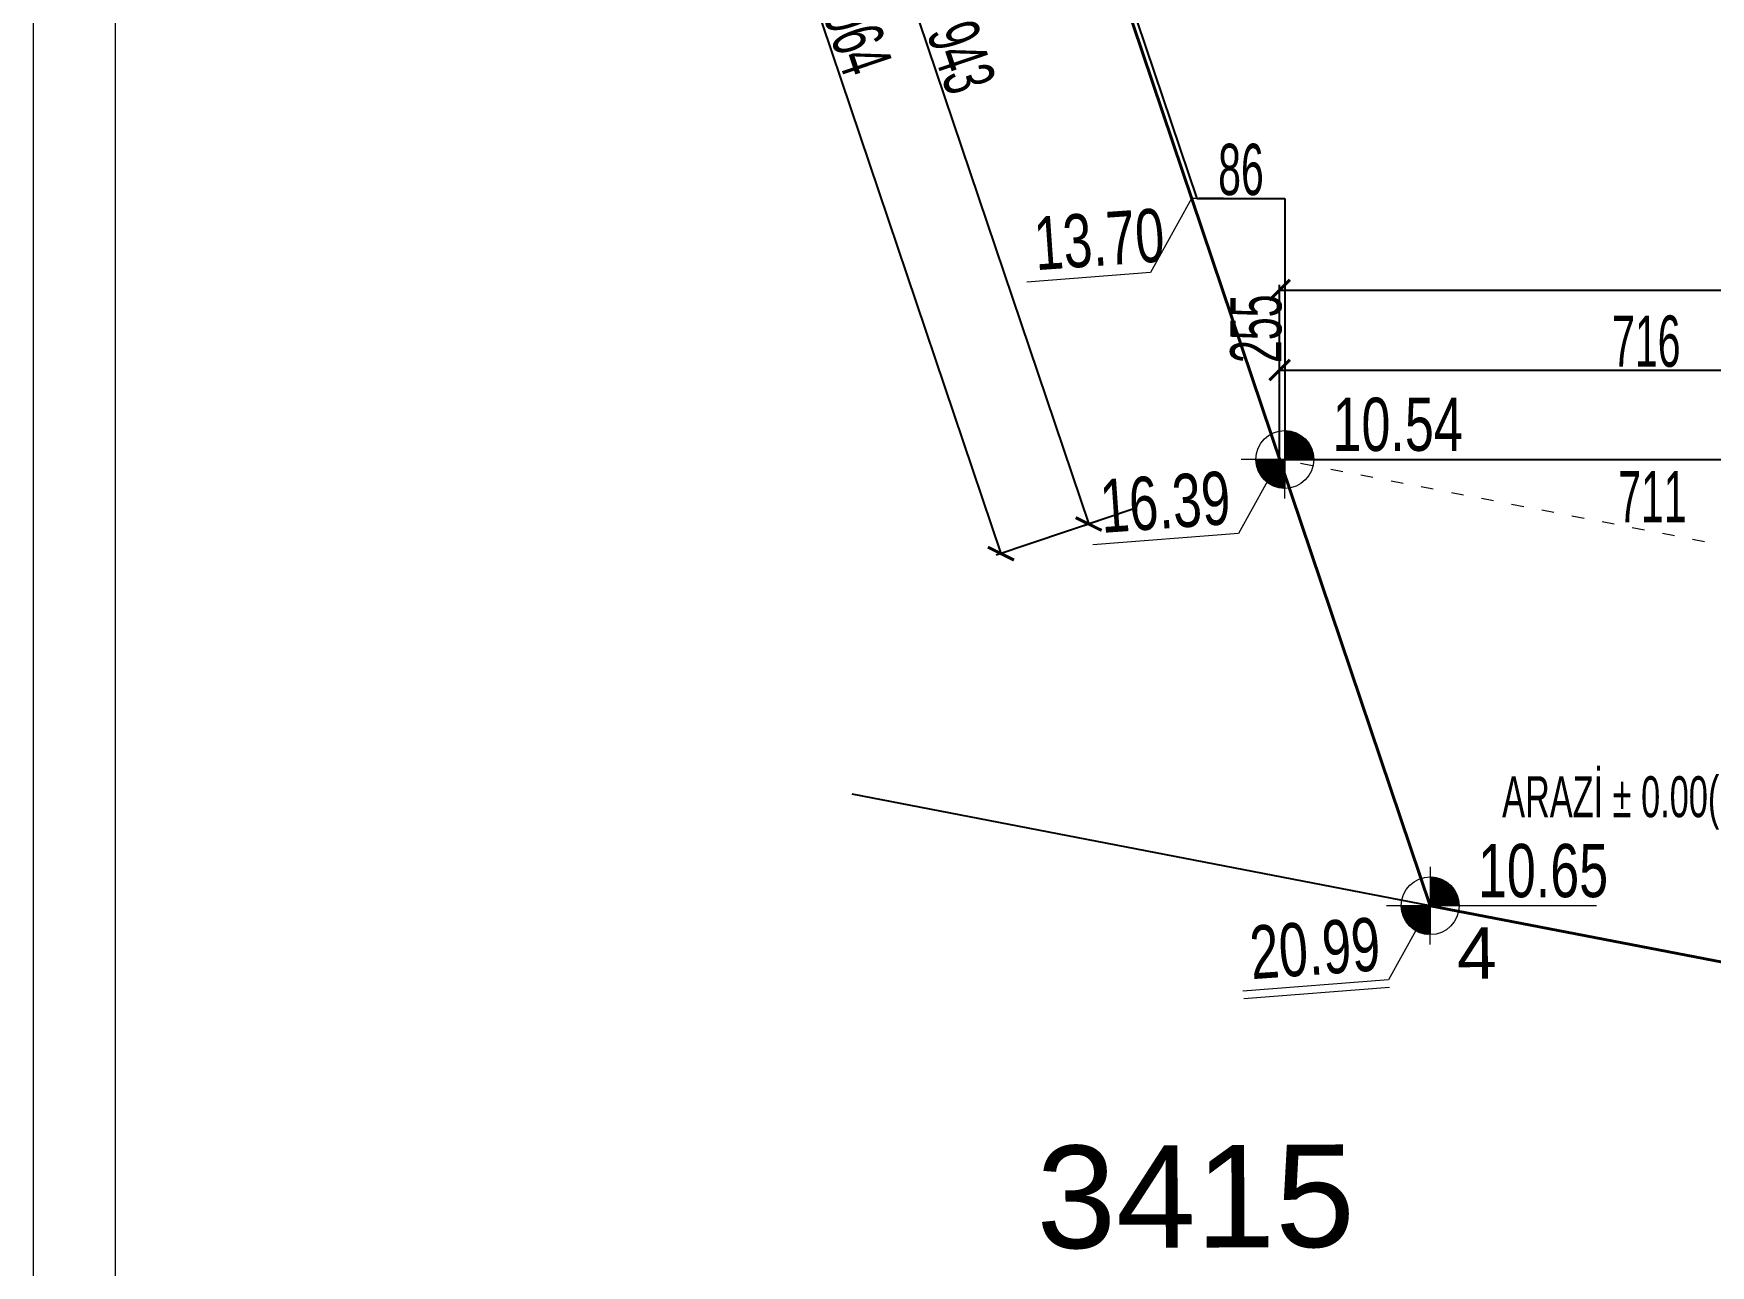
# Model space of a CAD drawing. Header units: millimetres. Extents: x 7519 to 33116, y -1769 to 3101.
# Drawn here: x 9670.2 to 10079.7, y 1033.6 to 1334.3 of the extents above; entities that cross this region are included whole.
import ezdxf

# ---------------------------------------------------------------- set-up
doc = ezdxf.new("R2010")
doc.units = ezdxf.units.MM
doc.linetypes.add('ACAD_ISO03W100', pattern=[30, 12, -18])
for name, color, linetype, lineweight in [('BEYAN_YAZI', 4, 'Continuous', 0), ('iç ölçü x', 20, 'Continuous', 9), ('İNCE', 8, 'Continuous', 0), ('KOT_ŞABLON', 6, 'Continuous', 0), ('ROL_CEPHE', 18, 'Continuous', 0)]:
    doc.layers.add(name, color=color, linetype=linetype, lineweight=lineweight)
doc.layers.add('kapı pen', color=4, linetype='Continuous')
doc.styles.get("Standard").update_dxf_attribs({"font": 'arial.ttf'})
doc.styles.add('UMUT İÇ ÖLÇÜ YAZISI', font='ARIALN.TTF', dxfattribs={"width": 0.7, "height": 12.5})
doc.dimstyles.new('UMUT İÇ ÖLÇÜ', dxfattribs={"dimtxt": 12.5, "dimasz": 5, "dimexe": 1.25, "dimexo": 0.625, "dimtad": 1, "dimtoh": 1, "dimdec": 0, "dimzin": 12, "dimtxsty": 'UMUT İÇ ÖLÇÜ YAZISI', "dimblk": 'ARCHTICK', "dimcen": 5, "dimclrd": 1, "dimclre": 2, "dimclrt": 3, "dimadec": 0, "dimazin": 0, "dimtfac": 1, "dimtdec": 0, "dimtix": 1, "dimtmove": 0, "dimatfit": 3, "dimldrblk": 'ARCHTICK', "dimfxl": 35, "dimfxlon": 1, "dimtfillclr": 256, "dimarcsym": 0})

# ---------------------------------------------------------------- blocks, each defined once
blk = doc.blocks.new('_ArchTick')
at = {"color": 0, "linetype": 'ByBlock', "const_width": 0.15}
blk.add_lwpolyline([(-0.5, -0.5), (0.5, 0.5)], dxfattribs=at)
blk = doc.blocks.new('*D590')
at = {"layer": 'Defpoints', "color": 0, "transparency": 16777216}
for p in [(9889.49, 1482.48), (9974.53, 1230.32), (9906.46, 1207.37)]:
    blk.add_point(p, dxfattribs=at)
at = {"layer": 'İNCE', "color": 2, "lineweight": -2, "transparency": 16777216}
for p, q in [((9854.59, 1470.71), (9820.24, 1459.12)), ((9939.62, 1218.55), (9905.27, 1206.97))]:
    blk.add_line(p, q, dxfattribs=at)
at = {"layer": 'İNCE', "color": 1, "lineweight": -2, "transparency": 16777216}
blk.add_line((9821.42, 1459.52), (9906.46, 1207.37), dxfattribs=at)
at = {"layer": 'İNCE', "color": 1, "lineweight": -2, "transparency": 16777216, "xscale": 5, "yscale": 5, "zscale": 5}
for p, rotation in [((9821.42, 1459.52), 108.6357265487989), ((9906.46, 1207.37), 288.6357265487989)]:
    blk.add_blockref('_ArchTick', p, dxfattribs=dict(at, rotation=rotation))
at = {"layer": 'İNCE', "color": 3, "transparency": 16777216, "insert": (9870.58, 1335.68), "char_height": 12.5, "attachment_point": 5, "rotation": 288.6357, "style": 'UMUT İÇ ÖLÇÜ YAZISI'}
blk.add_mtext('1064', dxfattribs=at)
blk = doc.blocks.new('*D593')
at = {"layer": 'Defpoints', "color": 0, "transparency": 16777216}
for p in [(9899.13, 1453.82), (9927.89, 1214.59), (9930.85, 1215.6)]:
    blk.add_point(p, dxfattribs=at)
at = {"layer": 'İNCE', "color": 2, "lineweight": -2, "transparency": 16777216}
for p, q in [((9885.59, 1449.24), (9851.24, 1437.64)), ((9930.26, 1215.4), (9926.71, 1214.19))]:
    blk.add_line(p, q, dxfattribs=at)
at = {"layer": 'İNCE', "color": 1, "lineweight": -2, "transparency": 16777216}
blk.add_line((9852.43, 1438.04), (9927.89, 1214.59), dxfattribs=at)
at = {"layer": 'İNCE', "color": 1, "lineweight": -2, "transparency": 16777216, "xscale": 5, "yscale": 5, "zscale": 5}
for p, rotation in [((9852.43, 1438.04), 108.6610474911415), ((9927.89, 1214.59), 288.6610474911415)]:
    blk.add_blockref('_ArchTick', p, dxfattribs=dict(at, rotation=rotation))
at = {"layer": 'İNCE', "color": 3, "transparency": 16777216, "insert": (9896.8, 1328.56), "char_height": 12.5, "attachment_point": 5, "rotation": 288.661, "style": 'UMUT İÇ ÖLÇÜ YAZISI'}
blk.add_mtext('943', dxfattribs=at)
blk = doc.blocks.new('*D595')
at = {"layer": 'Defpoints', "color": 0, "transparency": 16777216}
for p in [(10230.49, 1271.68), (9974.52, 1230.36), (10230.48, 1230.32)]:
    blk.add_point(p, dxfattribs=at)
at = {"layer": 'İNCE', "color": 2, "lineweight": -2, "transparency": 16777216}
for p, q in [((9974.52, 1236.72), (9974.52, 1272.97)), ((10230.48, 1236.68), (10230.49, 1272.93))]:
    blk.add_line(p, q, dxfattribs=at)
at = {"layer": 'İNCE', "color": 1, "lineweight": -2, "transparency": 16777216}
blk.add_line((9974.52, 1271.72), (10230.49, 1271.68), dxfattribs=at)
at = {"layer": 'İNCE', "color": 1, "lineweight": -2, "transparency": 16777216, "xscale": 5, "yscale": 5, "zscale": 5}
for p, rotation in [((9974.52, 1271.72), 179.9924423164051), ((10230.49, 1271.68), 359.9924423164051)]:
    blk.add_blockref('_ArchTick', p, dxfattribs=dict(at, rotation=rotation))
at = {"layer": 'İNCE', "color": 3, "transparency": 16777216, "insert": (10102.51, 1278.71), "char_height": 12.5, "attachment_point": 5, "rotation": 359.9924, "style": 'UMUT İÇ ÖLÇÜ YAZISI'}
blk.add_mtext('1024', dxfattribs=at)
blk = doc.blocks.new('*D596')
at = {"layer": 'Defpoints', "color": 0, "transparency": 16777216}
for p in [(10153.57, 1252.13), (9974.52, 1230.36), (10153.57, 1230.32)]:
    blk.add_point(p, dxfattribs=at)
at = {"layer": 'İNCE', "color": 2, "lineweight": -2, "transparency": 16777216}
for p, q in [((9974.52, 1230.98), (9974.52, 1253.41)), ((10153.57, 1230.95), (10153.57, 1253.38))]:
    blk.add_line(p, q, dxfattribs=at)
at = {"layer": 'İNCE', "color": 1, "lineweight": -2, "transparency": 16777216}
blk.add_line((9974.52, 1252.16), (10153.57, 1252.13), dxfattribs=at)
at = {"layer": 'İNCE', "color": 1, "lineweight": -2, "transparency": 16777216, "xscale": 5, "yscale": 5, "zscale": 5}
for p, rotation in [((9974.52, 1252.16), 179.9891959054881), ((10153.57, 1252.13), 359.9891959054881)]:
    blk.add_blockref('_ArchTick', p, dxfattribs=dict(at, rotation=rotation))
at = {"layer": 'İNCE', "color": 3, "transparency": 16777216, "insert": (10064.05, 1259.15), "char_height": 12.5, "attachment_point": 5, "rotation": 359.9892, "style": 'UMUT İÇ ÖLÇÜ YAZISI'}
blk.add_mtext('716', dxfattribs=at)

msp = doc.modelspace()

# ---------------------------------------------------------------- hatches: boundary and pattern name
at = {"layer": 'KOT_ŞABLON'}
h = msp.add_hatch(color=256, dxfattribs=at)
h.dxf.hatch_style = 1
h.paths.add_polyline_path([(10004.223, 1121.414, 0.4142136), (10011.282, 1114.355), (10011.282, 1121.414)])
h.paths.add_polyline_path([(10011.282, 1128.473), (10011.282, 1121.414), (10018.342, 1121.414, 0.4142136)])

# ---------------------------------------------------------------- linework, layer by layer
at = {"layer": 'iç ölçü x', "linetype": 'ACAD_ISO03W100', "ltscale": 0.5}
for p, q in [((9954.275, 1294.101), (9893.527, 1474.171)), ((9975.792, 1294.097), (9954.275, 1294.101)), ((9975.781, 1230.351), (9975.792, 1294.097)), ((10178.569, 1230.351), (9975.781, 1230.351))]:
    msp.add_line(p, q, dxfattribs=at)
at = {"layer": 'iç ölçü x'}
for p, q in [((9953.025, 1294.066), (9942.989, 1275.991)), ((9968.723, 1294.067), (9953.025, 1294.066)), ((9942.989, 1275.991), (9912.799, 1273.654)), ((9974.518, 1230.358), (9964.481, 1212.283)), ((9964.481, 1212.283), (9928.92, 1209.53)), ((10011.098, 1121.414), (10001.062, 1103.339)), ((10001.062, 1103.339), (9965.5, 1100.587)), ((10001.319, 1101.414), (9965.757, 1098.662))]:
    msp.add_line(p, q, dxfattribs=at)
at = {"layer": 'iç ölçü x', "color": 1, "linetype": 'ACAD_ISO03W100', "ltscale": 0.25}
msp.add_line((10247.673, 1177.575), (9974.529, 1230.324), dxfattribs=at)
at = {"layer": 'iç ölçü x'}
for points in [[(10636.474, 684.072), (9670.226, 684.072), (9670.226, 3100.74), (10636.474, 3100.74)], [(10616.474, 704.072), (9690.226, 704.072), (9690.226, 3080.74), (10616.474, 3080.74)]]:
    msp.add_lwpolyline(points, close=True, dxfattribs=at)
at = {"layer": 'kapı pen', "lineweight": 40}
for p, q in [((10011.282, 1121.379), (9843.532, 1618.629)), ((10367.282, 1052.629), (10011.282, 1121.379))]:
    msp.add_line(p, q, dxfattribs=at)
at = {"layer": 'kapı pen'}
for p, q in [((9900.272, 1454.141), (9954.274, 1294.066)), ((9954.274, 1294.066), (9975.793, 1294.067)), ((9975.793, 1294.067), (9975.781, 1230.322)), ((9975.781, 1230.322), (10153.569, 1230.324)), ((10011.282, 1121.379), (9870.167, 1148.631))]:
    msp.add_line(p, q, dxfattribs=at)
at = {"layer": 'KOT_ŞABLON'}
for p, q in [((9975.781, 1239.851), (9975.781, 1230.358)), ((9975.781, 1237.417), (9975.781, 1223.299)), ((9975.781, 1237.231), (9975.965, 1237.415)), ((9975.781, 1237.221), (9975.975, 1237.414)), ((9975.781, 1236.955), (9976.229, 1237.403)), ((9975.781, 1236.945), (9976.238, 1237.402)), ((9975.781, 1236.679), (9976.484, 1237.382)), ((9975.781, 1236.669), (9976.493, 1237.381)), ((9975.781, 1236.404), (9976.73, 1237.353)), ((9975.781, 1236.394), (9976.739, 1237.352)), ((9975.781, 1236.128), (9976.97, 1237.316)), ((9975.781, 1236.118), (9976.978, 1237.315)), ((9975.781, 1235.852), (9977.202, 1237.273)), ((9975.781, 1235.842), (9977.21, 1237.271)), ((9975.781, 1235.576), (9977.427, 1237.222)), ((9975.781, 1235.566), (9977.435, 1237.22)), ((9975.781, 1235.301), (9977.647, 1237.166)), ((9975.781, 1235.291), (9977.654, 1237.164)), ((9975.781, 1235.025), (9977.86, 1237.104)), ((9975.781, 1235.015), (9977.868, 1237.102)), ((9975.781, 1234.749), (9978.068, 1237.036)), ((9975.781, 1234.739), (9978.076, 1237.034)), ((9975.781, 1234.473), (9978.271, 1236.963)), ((9975.781, 1234.463), (9978.278, 1236.961)), ((9975.781, 1234.197), (9978.469, 1236.885)), ((9975.781, 1234.187), (9978.476, 1236.882)), ((9975.781, 1233.922), (9978.662, 1236.802)), ((9975.781, 1233.912), (9978.669, 1236.799)), ((9975.781, 1233.646), (9978.85, 1236.715)), ((9975.781, 1233.636), (9978.857, 1236.712)), ((9975.781, 1233.37), (9979.034, 1236.623)), ((9975.781, 1233.36), (9979.04, 1236.619)), ((9975.781, 1233.094), (9979.213, 1236.526)), ((9975.781, 1233.084), (9979.22, 1236.523)), ((9975.781, 1232.819), (9979.388, 1236.426)), ((9975.781, 1232.809), (9979.395, 1236.422)), ((9975.781, 1232.543), (9979.559, 1236.321)), ((9975.781, 1232.533), (9979.565, 1236.317)), ((9975.781, 1232.267), (9979.726, 1236.212)), ((9975.781, 1232.257), (9979.732, 1236.208)), ((9975.781, 1231.991), (9979.889, 1236.099)), ((9975.781, 1231.981), (9979.895, 1236.095)), ((9975.781, 1231.716), (9980.047, 1235.982)), ((9975.781, 1231.706), (9980.053, 1235.978)), ((9975.781, 1231.44), (9980.202, 1235.861)), ((9975.781, 1231.43), (9980.208, 1235.857)), ((9975.781, 1231.164), (9980.353, 1235.736)), ((9975.781, 1231.154), (9980.359, 1235.732)), ((9975.781, 1230.888), (9980.5, 1235.608)), ((9975.781, 1230.878), (9980.506, 1235.603)), ((9975.781, 1230.612), (9980.644, 1235.475)), ((9975.781, 1230.602), (9980.649, 1235.47)), ((9975.802, 1230.358), (9980.783, 1235.339)), ((9975.812, 1230.358), (9980.788, 1235.334)), ((9976.078, 1230.358), (9980.919, 1235.199)), ((9976.088, 1230.358), (9980.924, 1235.194)), ((9976.354, 1230.358), (9981.051, 1235.055)), ((9976.364, 1230.358), (9981.056, 1235.05)), ((9976.63, 1230.358), (9981.179, 1234.907)), ((9976.64, 1230.358), (9981.183, 1234.902)), ((9976.905, 1230.358), (9981.303, 1234.756)), ((9976.915, 1230.358), (9981.308, 1234.75)), ((9977.181, 1230.358), (9981.423, 1234.6)), ((9977.191, 1230.358), (9981.428, 1234.594)), ((9977.457, 1230.358), (9981.54, 1234.441)), ((9977.467, 1230.358), (9981.544, 1234.435)), ((9977.733, 1230.358), (9981.652, 1234.277)), ((9977.743, 1230.358), (9981.656, 1234.271)), ((9978.009, 1230.358), (9981.761, 1234.11)), ((9978.019, 1230.358), (9981.764, 1234.104)), ((9978.284, 1230.358), (9981.865, 1233.938)), ((9978.294, 1230.358), (9981.869, 1233.932)), ((9978.56, 1230.358), (9981.965, 1233.763)), ((9978.57, 1230.358), (9981.968, 1233.756)), ((9978.836, 1230.358), (9982.061, 1233.583)), ((9978.846, 1230.358), (9982.064, 1233.576)), ((9979.112, 1230.358), (9982.152, 1233.398)), ((9979.122, 1230.358), (9982.155, 1233.391)), ((9979.387, 1230.358), (9982.239, 1233.209)), ((9979.397, 1230.358), (9982.242, 1233.202)), ((9979.663, 1230.358), (9982.321, 1233.016)), ((9979.673, 1230.358), (9982.324, 1233.008)), ((9979.939, 1230.358), (9982.398, 1232.817)), ((9979.949, 1230.358), (9982.401, 1232.81)), ((9980.215, 1230.358), (9982.47, 1232.613)), ((9980.225, 1230.358), (9982.473, 1232.606)), ((10016.426, 1230.358), (9965.125, 1230.358)), ((9982.84, 1230.358), (9968.722, 1230.358)), ((9968.724, 1230.174), (9968.908, 1230.358)), ((9968.725, 1230.164), (9968.918, 1230.358)), ((9968.736, 1229.91), (9969.184, 1230.358)), ((9968.737, 1229.901), (9969.194, 1230.358)), ((9968.757, 1229.655), (9969.46, 1230.358)), ((9968.758, 1229.646), (9969.47, 1230.358)), ((9968.786, 1229.409), (9969.735, 1230.358)), ((9968.787, 1229.4), (9969.745, 1230.358)), ((9968.823, 1229.169), (9970.011, 1230.358)), ((9968.824, 1229.161), (9970.021, 1230.358)), ((9968.866, 1228.937), (9970.287, 1230.358)), ((9968.868, 1228.929), (9970.297, 1230.358)), ((9968.917, 1228.712), (9970.563, 1230.358)), ((9968.919, 1228.704), (9970.573, 1230.358)), ((9968.973, 1228.492), (9970.838, 1230.358)), ((9968.975, 1228.485), (9970.848, 1230.358)), ((9969.035, 1228.279), (9971.114, 1230.358)), ((9969.038, 1228.271), (9971.124, 1230.358)), ((9969.103, 1228.071), (9971.39, 1230.358)), ((9969.105, 1228.063), (9971.4, 1230.358)), ((9969.176, 1227.868), (9971.666, 1230.358)), ((9969.179, 1227.861), (9971.676, 1230.358)), ((9969.254, 1227.67), (9971.942, 1230.358)), ((9969.257, 1227.663), (9971.952, 1230.358)), ((9969.337, 1227.477), (9972.217, 1230.358)), ((9969.34, 1227.47), (9972.227, 1230.358)), ((9969.424, 1227.289), (9972.493, 1230.358)), ((9969.427, 1227.282), (9972.503, 1230.358)), ((9969.516, 1227.105), (9972.769, 1230.358)), ((9969.52, 1227.099), (9972.779, 1230.358)), ((9969.613, 1226.926), (9973.045, 1230.358)), ((9969.616, 1226.919), (9973.055, 1230.358)), ((9969.713, 1226.751), (9973.32, 1230.358)), ((9969.717, 1226.744), (9973.33, 1230.358)), ((9969.818, 1226.58), (9973.596, 1230.358)), ((9969.822, 1226.574), (9973.606, 1230.358)), ((9969.927, 1226.413), (9973.872, 1230.358)), ((9969.931, 1226.407), (9973.882, 1230.358)), ((9970.04, 1226.25), (9974.148, 1230.358)), ((9970.044, 1226.244), (9974.158, 1230.358)), ((9970.157, 1226.092), (9974.424, 1230.358)), ((9970.161, 1226.086), (9974.434, 1230.358)), ((9970.278, 1225.937), (9974.699, 1230.358)), ((9970.283, 1225.931), (9974.709, 1230.358)), ((9970.403, 1225.786), (9974.975, 1230.358)), ((9970.407, 1225.78), (9974.985, 1230.358)), ((9970.531, 1225.639), (9975.251, 1230.358)), ((9970.536, 1225.633), (9975.261, 1230.358)), ((9970.664, 1225.495), (9975.527, 1230.358)), ((9970.669, 1225.49), (9975.537, 1230.358)), ((9970.8, 1225.356), (9975.781, 1230.337)), ((9970.805, 1225.351), (9975.781, 1230.327)), ((9970.94, 1225.22), (9975.781, 1230.061)), ((9970.945, 1225.215), (9975.781, 1230.051)), ((9971.084, 1225.088), (9975.781, 1229.785)), ((9971.09, 1225.083), (9975.781, 1229.775)), ((9971.232, 1224.96), (9975.781, 1229.509)), ((9971.237, 1224.956), (9975.781, 1229.499)), ((9971.384, 1224.836), (9975.781, 1229.234)), ((9971.389, 1224.832), (9975.781, 1229.224)), ((9971.539, 1224.716), (9975.781, 1228.958)), ((9971.545, 1224.711), (9975.781, 1228.948)), ((9971.698, 1224.599), (9975.781, 1228.682)), ((9971.704, 1224.595), (9975.781, 1228.672)), ((9975.781, 1220.864), (9975.781, 1230.358)), ((9980.491, 1230.358), (9982.537, 1232.404)), ((9980.501, 1230.358), (9982.539, 1232.397)), ((9980.766, 1230.358), (9982.598, 1232.19)), ((9980.776, 1230.358), (9982.6, 1232.182)), ((9981.042, 1230.358), (9982.654, 1231.97)), ((9981.052, 1230.358), (9982.656, 1231.962)), ((9981.318, 1230.358), (9982.703, 1231.743)), ((9981.328, 1230.358), (9982.705, 1231.735)), ((9981.594, 1230.358), (9982.746, 1231.51)), ((9981.604, 1230.358), (9982.747, 1231.501)), ((9981.869, 1230.358), (9982.781, 1231.27)), ((9981.879, 1230.358), (9982.782, 1231.261)), ((9982.145, 1230.358), (9982.809, 1231.022)), ((9982.155, 1230.358), (9982.81, 1231.013)), ((9982.421, 1230.358), (9982.828, 1230.765)), ((9982.431, 1230.358), (9982.829, 1230.756)), ((9982.697, 1230.358), (9982.839, 1230.5)), ((9982.707, 1230.358), (9982.839, 1230.49)), ((9971.862, 1224.487), (9975.781, 1228.406)), ((9971.868, 1224.483), (9975.781, 1228.396)), ((9972.029, 1224.378), (9975.781, 1228.13)), ((9972.035, 1224.375), (9975.781, 1228.12)), ((9972.201, 1224.274), (9975.781, 1227.855)), ((9972.207, 1224.271), (9975.781, 1227.845)), ((9972.376, 1224.174), (9975.781, 1227.579)), ((9972.383, 1224.171), (9975.781, 1227.569)), ((9972.556, 1224.078), (9975.781, 1227.303)), ((9972.563, 1224.075), (9975.781, 1227.293)), ((9972.741, 1223.987), (9975.781, 1227.027)), ((9972.748, 1223.984), (9975.781, 1227.017)), ((9972.93, 1223.9), (9975.781, 1226.752)), ((9972.937, 1223.897), (9975.781, 1226.742)), ((9973.123, 1223.818), (9975.781, 1226.476)), ((9973.131, 1223.815), (9975.781, 1226.466)), ((9973.322, 1223.741), (9975.781, 1226.2)), ((9973.329, 1223.738), (9975.781, 1226.19)), ((9973.526, 1223.669), (9975.781, 1225.924)), ((9973.533, 1223.666), (9975.781, 1225.914)), ((9973.735, 1223.602), (9975.781, 1225.649)), ((9973.742, 1223.6), (9975.781, 1225.639)), ((9973.949, 1223.541), (9975.781, 1225.373)), ((9973.957, 1223.539), (9975.781, 1225.363)), ((9974.169, 1223.485), (9975.781, 1225.097)), ((9974.178, 1223.483), (9975.781, 1225.087)), ((9974.396, 1223.436), (9975.781, 1224.821)), ((9974.404, 1223.434), (9975.781, 1224.811)), ((9974.629, 1223.393), (9975.781, 1224.545)), ((9974.638, 1223.392), (9975.781, 1224.535)), ((9974.869, 1223.358), (9975.781, 1224.27)), ((9974.878, 1223.357), (9975.781, 1224.26)), ((9975.117, 1223.33), (9975.781, 1223.994)), ((9975.126, 1223.329), (9975.781, 1223.984)), ((9975.374, 1223.311), (9975.781, 1223.718)), ((9975.383, 1223.31), (9975.781, 1223.708)), ((9975.639, 1223.3), (9975.781, 1223.442)), ((9975.649, 1223.3), (9975.781, 1223.432)), ((10011.282, 1130.908), (10011.282, 1121.414)), ((10011.282, 1128.473), (10011.282, 1114.355)), ((10011.282, 1128.287), (10011.466, 1128.471)), ((10011.282, 1128.277), (10011.476, 1128.471)), ((10011.282, 1128.012), (10011.73, 1128.459)), ((10011.282, 1128.002), (10011.739, 1128.459)), ((10011.282, 1127.736), (10011.985, 1128.438)), ((10011.282, 1127.726), (10011.994, 1128.437)), ((10011.282, 1127.46), (10012.232, 1128.409)), ((10011.282, 1127.45), (10012.241, 1128.408)), ((10011.282, 1127.184), (10012.471, 1128.373)), ((10011.282, 1127.174), (10012.479, 1128.371)), ((10011.282, 1126.908), (10012.703, 1128.329)), ((10011.282, 1126.898), (10012.711, 1128.327)), ((10011.282, 1126.633), (10012.929, 1128.279)), ((10011.282, 1126.623), (10012.937, 1128.277)), ((10011.282, 1126.357), (10013.148, 1128.222)), ((10011.282, 1126.347), (10013.156, 1128.22)), ((10011.282, 1126.081), (10013.362, 1128.16)), ((10011.282, 1126.071), (10013.369, 1128.158)), ((10011.282, 1125.805), (10013.57, 1128.093)), ((10011.282, 1125.795), (10013.577, 1128.09)), ((10011.282, 1125.53), (10013.772, 1128.02)), ((10011.282, 1125.52), (10013.78, 1128.017)), ((10011.282, 1125.254), (10013.97, 1127.942)), ((10011.282, 1125.244), (10013.977, 1127.939)), ((10011.282, 1124.978), (10014.163, 1127.859)), ((10011.282, 1124.968), (10014.17, 1127.856)), ((10011.282, 1124.702), (10014.351, 1127.771)), ((10011.282, 1124.692), (10014.358, 1127.768)), ((10011.282, 1124.427), (10014.535, 1127.679)), ((10011.282, 1124.417), (10014.542, 1127.676)), ((10011.282, 1124.151), (10014.715, 1127.583)), ((10011.282, 1124.141), (10014.721, 1127.579)), ((10011.282, 1123.875), (10014.89, 1127.482)), ((10011.282, 1123.865), (10014.896, 1127.478)), ((10011.282, 1123.599), (10015.061, 1127.377)), ((10011.282, 1123.589), (10015.067, 1127.373)), ((10011.282, 1123.323), (10015.227, 1127.268)), ((10011.282, 1123.313), (10015.233, 1127.264)), ((10011.282, 1123.048), (10015.39, 1127.155)), ((10011.282, 1123.038), (10015.396, 1127.151)), ((10011.282, 1122.772), (10015.549, 1127.038)), ((10011.282, 1122.762), (10015.555, 1127.034)), ((10011.282, 1122.496), (10015.704, 1126.917)), ((10011.282, 1122.486), (10015.709, 1126.913)), ((10011.282, 1122.22), (10015.855, 1126.793)), ((10011.282, 1122.21), (10015.86, 1126.788)), ((10011.282, 1121.945), (10016.002, 1126.664)), ((10011.282, 1121.935), (10016.007, 1126.659)), ((10011.282, 1121.669), (10016.145, 1126.531)), ((10011.282, 1121.659), (10016.15, 1126.527)), ((10011.304, 1121.414), (10016.285, 1126.395)), ((10011.314, 1121.414), (10016.29, 1126.39)), ((10011.579, 1121.414), (10016.42, 1126.255)), ((10011.589, 1121.414), (10016.425, 1126.25)), ((10011.855, 1121.414), (10016.552, 1126.111)), ((10011.865, 1121.414), (10016.557, 1126.106)), ((10012.131, 1121.414), (10016.68, 1125.963)), ((10012.141, 1121.414), (10016.685, 1125.958)), ((10012.407, 1121.414), (10016.804, 1125.812)), ((10012.417, 1121.414), (10016.809, 1125.806)), ((10012.683, 1121.414), (10016.925, 1125.656)), ((10012.693, 1121.414), (10016.929, 1125.651)), ((10012.958, 1121.414), (10017.041, 1125.497)), ((10012.968, 1121.414), (10017.045, 1125.491)), ((10013.234, 1121.414), (10017.154, 1125.334)), ((10013.244, 1121.414), (10017.158, 1125.328)), ((10013.51, 1121.414), (10017.262, 1125.166)), ((10013.52, 1121.414), (10017.266, 1125.16)), ((10013.786, 1121.414), (10017.366, 1124.995)), ((10013.796, 1121.414), (10017.37, 1124.988)), ((10014.061, 1121.414), (10017.466, 1124.819)), ((10014.071, 1121.414), (10017.47, 1124.813)), ((10014.337, 1121.414), (10017.562, 1124.639)), ((10014.347, 1121.414), (10017.565, 1124.632)), ((10014.613, 1121.414), (10017.653, 1124.455)), ((10014.623, 1121.414), (10017.657, 1124.448)), ((10014.889, 1121.414), (10017.74, 1124.266)), ((10014.899, 1121.414), (10017.743, 1124.259)), ((10015.165, 1121.414), (10017.822, 1124.072)), ((10015.175, 1121.414), (10017.825, 1124.065)), ((10015.44, 1121.414), (10017.899, 1123.873)), ((10015.45, 1121.414), (10017.902, 1123.866)), ((10015.716, 1121.414), (10017.972, 1123.67)), ((10015.726, 1121.414), (10017.974, 1123.662)), ((10015.992, 1121.414), (10018.038, 1123.461)), ((10016.002, 1121.414), (10018.041, 1123.453)), ((10016.268, 1121.414), (10018.1, 1123.246)), ((10016.278, 1121.414), (10018.102, 1123.238)), ((10016.543, 1121.414), (10018.155, 1123.026)), ((10016.553, 1121.414), (10018.157, 1123.018)), ((10016.819, 1121.414), (10018.204, 1122.799)), ((10016.829, 1121.414), (10018.206, 1122.791)), ((10017.095, 1121.414), (10018.247, 1122.566)), ((10017.105, 1121.414), (10018.248, 1122.558)), ((10017.371, 1121.414), (10018.282, 1122.326)), ((10017.381, 1121.414), (10018.284, 1122.317)), ((10017.646, 1121.414), (10018.31, 1122.078)), ((10017.656, 1121.414), (10018.311, 1122.069)), ((10051.928, 1121.414), (10000.627, 1121.414)), ((10018.342, 1121.414), (10004.223, 1121.414)), ((10004.226, 1121.231), (10004.409, 1121.414)), ((10004.226, 1121.221), (10004.419, 1121.414)), ((10004.238, 1120.967), (10004.685, 1121.414)), ((10004.238, 1120.957), (10004.695, 1121.414)), ((10004.258, 1120.712), (10004.961, 1121.414)), ((10004.259, 1120.703), (10004.971, 1121.414)), ((10004.287, 1120.465), (10005.237, 1121.414)), ((10004.289, 1120.456), (10005.247, 1121.414)), ((10004.324, 1120.226), (10005.513, 1121.414)), ((10004.326, 1120.217), (10005.523, 1121.414)), ((10004.368, 1119.994), (10005.788, 1121.414)), ((10004.369, 1119.985), (10005.798, 1121.414)), ((10004.418, 1119.768), (10006.064, 1121.414)), ((10004.42, 1119.76), (10006.074, 1121.414)), ((10004.474, 1119.549), (10006.34, 1121.414)), ((10004.476, 1119.541), (10006.35, 1121.414)), ((10004.536, 1119.335), (10006.616, 1121.414)), ((10004.539, 1119.328), (10006.626, 1121.414)), ((10004.604, 1119.127), (10006.891, 1121.414)), ((10004.607, 1119.12), (10006.901, 1121.414)), ((10004.677, 1118.924), (10007.167, 1121.414)), ((10004.68, 1118.917), (10007.177, 1121.414)), ((10004.755, 1118.726), (10007.443, 1121.414)), ((10004.758, 1118.719), (10007.453, 1121.414)), ((10004.838, 1118.534), (10007.719, 1121.414)), ((10004.841, 1118.527), (10007.729, 1121.414)), ((10004.925, 1118.345), (10007.994, 1121.414)), ((10004.929, 1118.339), (10008.004, 1121.414)), ((10005.017, 1118.162), (10008.27, 1121.414)), ((10005.021, 1118.155), (10008.28, 1121.414)), ((10005.114, 1117.982), (10008.546, 1121.414)), ((10005.117, 1117.976), (10008.556, 1121.414)), ((10005.215, 1117.807), (10008.822, 1121.414)), ((10005.218, 1117.801), (10008.832, 1121.414)), ((10005.319, 1117.636), (10009.098, 1121.414)), ((10005.323, 1117.63), (10009.108, 1121.414)), ((10005.428, 1117.469), (10009.373, 1121.414)), ((10005.432, 1117.463), (10009.383, 1121.414)), ((10005.541, 1117.307), (10009.649, 1121.414)), ((10005.546, 1117.301), (10009.659, 1121.414)), ((10005.658, 1117.148), (10009.925, 1121.414)), ((10005.663, 1117.142), (10009.935, 1121.414)), ((10005.779, 1116.993), (10010.201, 1121.414)), ((10005.784, 1116.988), (10010.211, 1121.414)), ((10005.904, 1116.842), (10010.476, 1121.414)), ((10005.909, 1116.837), (10010.486, 1121.414)), ((10006.033, 1116.695), (10010.752, 1121.414)), ((10006.038, 1116.69), (10010.762, 1121.414)), ((10006.165, 1116.552), (10011.028, 1121.414)), ((10006.17, 1116.547), (10011.038, 1121.414)), ((10006.302, 1116.412), (10011.282, 1121.393)), ((10006.307, 1116.407), (10011.282, 1121.383)), ((10006.442, 1116.276), (10011.282, 1121.117)), ((10006.447, 1116.272), (10011.282, 1121.107)), ((10006.586, 1116.145), (10011.282, 1120.842)), ((10006.591, 1116.14), (10011.282, 1120.832)), ((10006.733, 1116.017), (10011.282, 1120.566)), ((10006.739, 1116.012), (10011.282, 1120.556)), ((10006.885, 1115.892), (10011.282, 1120.29)), ((10006.89, 1115.888), (10011.282, 1120.28)), ((10007.04, 1115.772), (10011.282, 1120.014)), ((10007.046, 1115.768), (10011.282, 1120.004)), ((10007.2, 1115.656), (10011.282, 1119.738)), ((10007.206, 1115.652), (10011.282, 1119.728)), ((10007.363, 1115.543), (10011.282, 1119.463)), ((10007.369, 1115.539), (10011.282, 1119.453)), ((10007.53, 1115.435), (10011.282, 1119.187)), ((10007.537, 1115.431), (10011.282, 1119.177)), ((10007.702, 1115.331), (10011.282, 1118.911)), ((10007.708, 1115.327), (10011.282, 1118.901)), ((10007.878, 1115.231), (10011.282, 1118.635)), ((10007.884, 1115.227), (10011.282, 1118.625)), ((10008.058, 1115.135), (10011.282, 1118.36)), ((10008.064, 1115.131), (10011.282, 1118.35)), ((10008.242, 1115.043), (10011.282, 1118.084)), ((10008.249, 1115.04), (10011.282, 1118.074)), ((10011.282, 1111.921), (10011.282, 1121.414)), ((10017.922, 1121.414), (10018.33, 1121.822)), ((10017.932, 1121.414), (10018.33, 1121.812)), ((10018.198, 1121.414), (10018.34, 1121.556)), ((10018.208, 1121.414), (10018.34, 1121.547)), ((10008.431, 1114.957), (10011.282, 1117.808)), ((10008.438, 1114.954), (10011.282, 1117.798)), ((10008.625, 1114.875), (10011.282, 1117.532)), ((10008.632, 1114.872), (10011.282, 1117.522)), ((10008.823, 1114.797), (10011.282, 1117.256)), ((10008.831, 1114.795), (10011.282, 1117.246)), ((10009.027, 1114.725), (10011.282, 1116.981)), ((10009.034, 1114.723), (10011.282, 1116.971)), ((10009.236, 1114.658), (10011.282, 1116.705)), ((10009.244, 1114.656), (10011.282, 1116.695)), ((10009.45, 1114.597), (10011.282, 1116.429)), ((10009.458, 1114.595), (10011.282, 1116.419)), ((10009.671, 1114.542), (10011.282, 1116.153)), ((10009.679, 1114.54), (10011.282, 1116.143)), ((10009.897, 1114.492), (10011.282, 1115.878)), ((10009.906, 1114.491), (10011.282, 1115.868)), ((10010.13, 1114.45), (10011.282, 1115.602)), ((10010.139, 1114.448), (10011.282, 1115.592)), ((10010.371, 1114.414), (10011.282, 1115.326)), ((10010.38, 1114.413), (10011.282, 1115.316)), ((10010.619, 1114.386), (10011.282, 1115.05)), ((10010.628, 1114.386), (10011.282, 1115.04)), ((10010.875, 1114.367), (10011.282, 1114.775)), ((10010.884, 1114.366), (10011.282, 1114.765)), ((10011.14, 1114.357), (10011.282, 1114.499)), ((10011.15, 1114.356), (10011.282, 1114.489))]:
    msp.add_line(p, q, dxfattribs=at)
for centre in [(9975.781, 1230.358), (9975.781, 1230.358), (10011.282, 1121.414), (10011.282, 1121.414)]:
    msp.add_circle(centre, 7.059, dxfattribs=at)

# ---------------------------------------------------------------- texts
at = {"layer": 'BEYAN_YAZI'}
for s, height, p in [('4', 12.51, (10017.861, 1103.571)), ('3415', 25.0204, (9915.176, 1037.792))]:
    msp.add_text(s, height=height, rotation=0.24803, dxfattribs=at).set_placement(p)
at = {"layer": 'iç ölçü x', "color": 3, "lineweight": 100, "style": 'UMUT İÇ ÖLÇÜ YAZISI', "width": 0.7}
for s, p in [('86', (9959.498, 1294.905)), ('711', (10057.174, 1215.039))]:
    msp.add_text(s, height=12.5, dxfattribs=at).set_placement(p)
msp.add_text('255', height=12.5, rotation=90, dxfattribs=at).set_placement((9974.95, 1253.901))
at = {"layer": 'iç ölçü x', "width": 0.6}
msp.add_text('ARAZİ ± 0.00(10.15) KOTUNDA TESVİYE EDİLMİŞTİR.', height=10, dxfattribs=at).set_placement((10028.845, 1143.026))
at = {"layer": 'ROL_CEPHE', "width": 0.7}
for s, rotation, p in [('13.70', 4, (9915.024, 1276.541)), ('10.54', 360, (9987.425, 1232.442)), ('16.39', 4, (9931.145, 1212.416)), ('10.65', 360, (10022.926, 1123.499)), ('20.99', 4, (9967.726, 1103.473))]:
    msp.add_text(s, height=13, rotation=rotation, dxfattribs=at).set_placement(p)

# ---------------------------------------------------------------- dimensions: what is measured, and where the dimension line sits
at = {"layer": 'İNCE'}
for p1, p2, distance, picture, middle in [((9889.494, 1482.48), (9974.529, 1230.324), -71.839, '*D590', (9870.579, 1335.685)), ((9974.518, 1230.358), (10230.48, 1230.324), 41.357, '*D595', (10102.505, 1278.705)), ((9974.518, 1230.358), (10153.569, 1230.324), 21.803, '*D596', (10064.049, 1259.151))]:
    dim = msp.add_aligned_dim(p1=p1, p2=p2, distance=distance, dimstyle='UMUT İÇ ÖLÇÜ', override={"dimlfac": 4}, dxfattribs=at)
    dim.commit()
    dim.dimension.update_dxf_attribs({"geometry": picture, "text_midpoint": middle})
dim = msp.add_linear_dim(base=(9927.891, 1214.595), p1=(9899.132, 1453.818), p2=(9930.854, 1215.596), angle=108.66105, dimstyle='UMUT İÇ ÖLÇÜ', override={"dimlfac": 4}, dxfattribs=at)
dim.commit()
dim.dimension.update_dxf_attribs({"geometry": '*D593', "text_midpoint": (9896.797, 1328.561)})

doc.saveas('drawing.dxf')
